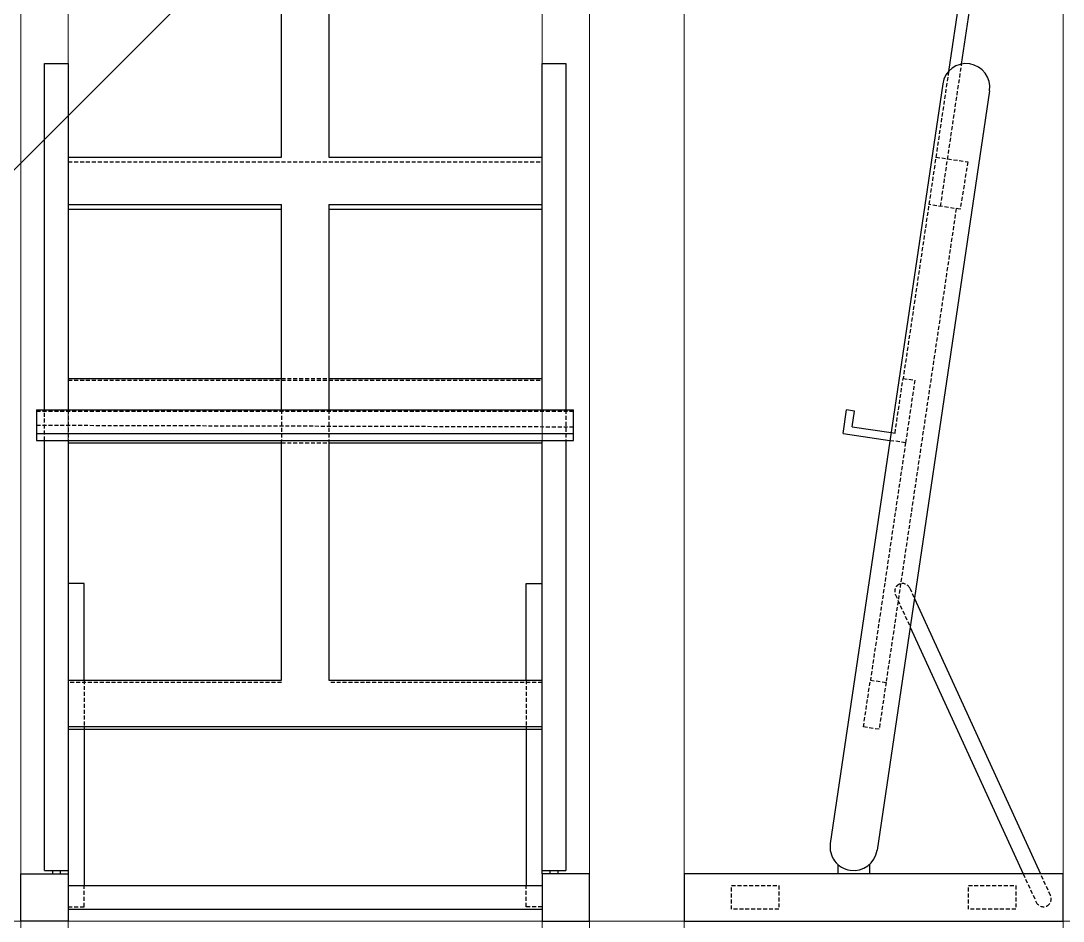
# Model space of a CAD drawing. Header units: inches. Extents: x 1 to 67, y 1 to 115.
# Drawn here: x 1 to 67, y 1 to 58 of the extents above; entities that cross this region are included whole.
import ezdxf

# ---------------------------------------------------------------- set-up
doc = ezdxf.new("R2010")
doc.units = ezdxf.units.IN
doc.header["$MEASUREMENT"] = 0
doc.linetypes.add('Amconstr', pattern=[9999, 9999, 0])
doc.linetypes.add('HIDDEN', pattern=[0.375, 0.25, -0.125])
doc.layers.add('AM_CL', color=1, linetype='Amconstr', lineweight=15)
doc.layers.add('Hidden', color=140, linetype='HIDDEN')

msp = doc.modelspace()

# ---------------------------------------------------------------- linework, layer by layer
for p, q in [((60.57316, 55.26621), (64.96189, 84.89009)), ((17.5, 49.3728), (17.5, 63.22956)), ((20.5, 63.22956), (20.5, 49.3728)), ((61.00016, 63.26619), (59.74552, 54.79738)), ((2.5, 55.29399), (4, 55.29399)), ((2.5, 33.3631), (2.5, 55.29399)), ((4, 55.29399), (4, 33.3631)), ((34, 55.29399), (35.5, 55.29399)), ((34, 33.3631), (34, 55.29399)), ((35.5, 55.29399), (35.5, 33.3631)), ((59.37671, 54.01381), (52.25221, 5.92345)), ((62.34432, 53.57416), (55.21982, 5.48381)), ((4, 49.3728), (17.5, 49.3728)), ((20.5, 49.3728), (34, 49.3728)), ((4, 46.36637), (17.5, 46.36637)), ((17.5, 33.3631), (17.5, 46.36637)), ((20.5, 46.36637), (34, 46.36637)), ((20.5, 46.36637), (20.5, 33.3631)), ((4, 46.07327), (17.5, 46.07327)), ((20.5, 46.07327), (34, 46.07327)), ((4, 35.35982), (17.5, 35.35982)), ((20.5, 35.35982), (34, 35.35982)), ((2, 33.3631), (2, 31.43965)), ((2, 33.3631), (36, 33.3631)), ((36, 31.43965), (36, 33.3631)), ((53.06478, 31.87929), (53.2846, 33.3631)), ((53.7792, 33.28982), (53.2846, 33.3631)), ((53.63266, 32.30062), (53.7792, 33.28982)), ((2, 31.87929), (36, 31.87929)), ((53.06478, 31.87929), (56.03239, 31.43965)), ((53.63266, 32.30062), (56.10566, 31.93425)), ((2, 31.43965), (36, 31.43965)), ((2.5, 4.20205), (2.5, 31.43965)), ((4, 31.43965), (4, 4)), ((4, 31.2931), (17.5, 31.2931)), ((17.5, 16.26071), (17.5, 31.43965)), ((20.5, 31.43965), (20.5, 16.26071)), ((20.5, 31.2931), (34, 31.2931)), ((34, 4), (34, 31.43965)), ((35.5, 31.43965), (35.5, 4.20205)), ((5, 22.37628), (4, 22.37628)), ((5, 16.26071), (5, 22.37628)), ((33, 16.26071), (33, 22.37628)), ((33, 22.37628), (34, 22.37628)), ((56.62305, 22.33087), (56.62305, 22.33087)), ((57.58306, 21.43564), (65.56932, 4)), ((57.31425, 19.62118), (64.46941, 4)), ((4, 16.26071), (17.5, 16.26071)), ((20.5, 16.26071), (34, 16.26071)), ((34, 13.2931), (4, 13.2931)), ((4, 13.14655), (34, 13.14655)), ((5, 13.14655), (5, 3.25)), ((33, 13.14655), (33, 3.25)), ((1, 4), (4, 4)), ((1, 1), (1, 4)), ((2.5, 4.20205), (4, 4.20205)), ((3, 4.20205), (3, 4)), ((3.5, 4.20205), (3.5, 4)), ((4, 4), (4, 1)), ((34, 4.20205), (35.5, 4.20205)), ((34, 4), (34, 1)), ((37, 4), (34, 4)), ((34.5, 4.20205), (34.5, 4)), ((35, 4.20205), (35, 4)), ((37, 1), (37, 4)), ((43, 4), (43, 1)), ((67, 4), (43, 4)), ((52.73602, 4.58559), (52.73602, 4)), ((53.51619, 4.21982), (53.51619, 4.21982)), ((54.73602, 4.58559), (54.73602, 4)), ((67, 1), (67, 4)), ((4, 3.25), (34, 3.25)), ((4, 1.75), (34, 1.75)), ((65.95458, 1.95822), (65.95458, 1.95822)), ((4, 1), (1, 1)), ((34, 1), (37, 1)), ((43, 1), (67, 1))]:
    msp.add_line(p, q)
for centre, start, end in [((60.86052, 53.79399), 351.573031, 171.573031), ((53.73602, 5.70363), 171.573031, 261.573031), ((53.73602, 5.70363), 261.573031, 351.573031)]:
    msp.add_arc(centre, 1.5, start, end)
at = {"layer": 'AM_CL'}
for p, direction in [((37, 85), (0.70710678, 0.70710678)), ((1, 1.91298), (0, 1)), ((4, 16.11416), (0, 1)), ((34, 55.29399), (0, 1)), ((37, 1), (0, 1)), ((43, 1), (0, 1)), ((67, 1), (0, 1)), ((37, 1), (1, 0))]:
    msp.add_xline(p, direction, dxfattribs=at)
at = {"layer": 'Hidden'}
for p, q in [((59.74552, 54.79738), (56.86589, 35.35982)), ((59.23839, 46.25646), (60.57316, 55.26621)), ((4, 49.07327), (17.5, 49.07327)), ((17.5, 49.07327), (34, 49.07327)), ((58.94188, 49.3728), (60.96371, 49.07327)), ((60.96371, 49.07327), (60.47489, 46.07327)), ((60.47489, 46.07327), (58.49648, 46.36637)), ((60.22759, 46.10991), (55.78378, 16.11416)), ((4, 35.24991), (34, 35.24991)), ((17.5, 35.35982), (20.5, 35.35982)), ((56.35296, 31.89761), (56.86589, 35.35982)), ((56.86589, 35.35982), (57.60779, 35.24991)), ((57.60779, 35.24991), (57.02159, 31.2931)), ((2, 33.28982), (36, 33.28982)), ((2.5, 31.43965), (2.5, 33.3631)), ((4, 33.3631), (4, 31.43965)), ((17.5, 33.3631), (17.5, 31.43965)), ((20.5, 33.3631), (20.5, 31.43965)), ((35.5, 33.3631), (35.5, 31.43965)), ((2, 32.40137), (36, 32.30062)), ((56.10566, 31.93425), (56.35296, 31.89761)), ((17.5, 31.2931), (20.5, 31.2931)), ((57.02159, 31.2931), (54.79457, 16.26071)), ((56.03239, 31.43965), (56.27969, 31.40301)), ((57.02159, 31.2931), (56.27969, 31.40301)), ((57.28585, 22.08451), (57.58306, 21.43564)), ((56.37668, 21.66807), (57.31425, 19.62118)), ((17.5, 16.11416), (4, 16.11416)), ((5, 16.26071), (5, 13.14655)), ((34, 16.11416), (20.5, 16.11416)), ((33, 16.26071), (33, 13.14655)), ((54.35493, 13.2931), (54.79457, 16.26071)), ((54.79457, 16.26071), (55.78378, 16.11416)), ((55.78378, 16.11416), (55.34413, 13.14655)), ((55.34413, 13.14655), (54.35493, 13.2931)), ((64.46941, 4), (65.29178, 2.20458)), ((66.20095, 2.62102), (65.56932, 4)), ((5, 1.91298), (5, 3.25)), ((33, 1.91298), (33, 3.25)), ((46, 3.25), (49, 3.25)), ((46, 1.75), (46, 3.25)), ((49, 3.25), (49, 1.75)), ((61, 1.75), (61, 3.25)), ((61, 3.25), (64, 3.25)), ((64, 3.25), (64, 1.75)), ((4, 1.91298), (5, 1.91298)), ((34, 1.91298), (33, 1.91298)), ((49, 1.75), (46, 1.75)), ((64, 1.75), (61, 1.75))]:
    msp.add_line(p, q, dxfattribs=at)
for centre, start, end in [((56.83127, 21.87629), 114.6097751, 204.6097751), ((56.83127, 21.87629), 24.6097751, 114.6097751), ((65.74636, 2.4128), 204.6097751, 294.6097751), ((65.74636, 2.4128), 294.6097751, 24.6097751)]:
    msp.add_arc(centre, 0.5, start, end, dxfattribs=at)

doc.saveas('drawing.dxf')
